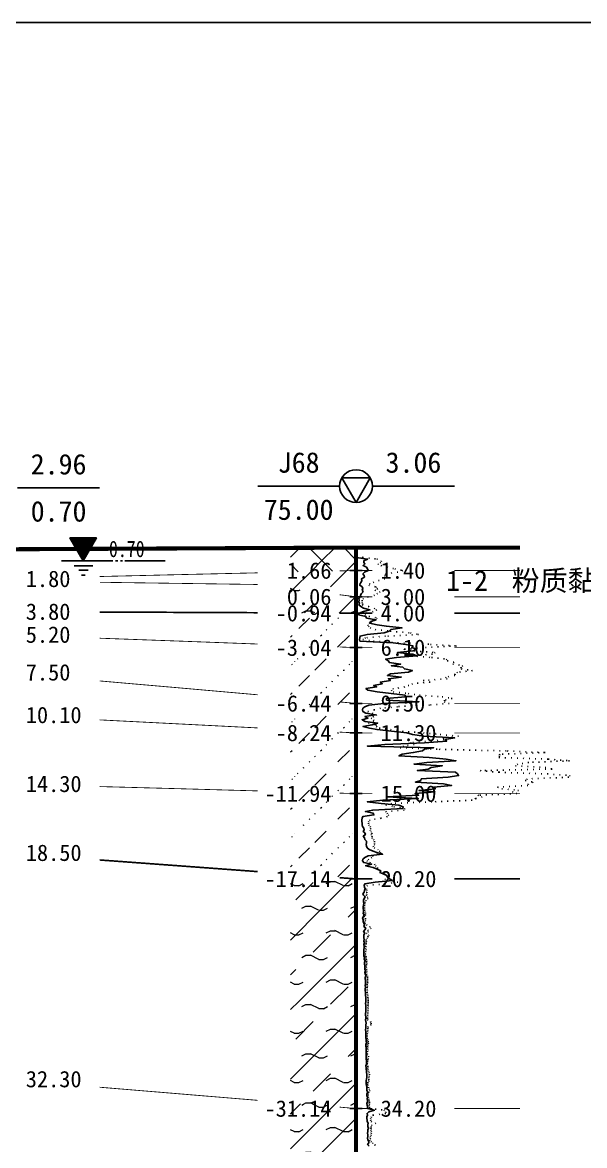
# Model space of a CAD drawing. Extents: x -37 to 3540, y -1485 to 297.
# Drawn here: x 2087 to 2155.5, y -448.9 to -312 of the extents above; entities that cross this region are included whole.
import ezdxf
from ezdxf.enums import TextEntityAlignment as Align

# ---------------------------------------------------------------- set-up
doc = ezdxf.new("R2010")
doc.units = 0
doc.linetypes.add('DOT', pattern=[6.35, 0, -6.35])
doc.layers.get('0').update_dxf_attribs({"linetype": 'CONTINUOUS'})
for name, color, linetype in [('CURVE', 200, 'CONTINUOUS'), ('FRAME', 7, 'CONTINUOUS'), ('HOLE', 41, 'CONTINUOUS'), ('STRATUM', 241, 'CONTINUOUS')]:
    doc.layers.add(name, color=color, linetype=linetype)
doc.layers.add('HATCH', color=7, linetype='CONTINUOUS', lineweight=13)
doc.styles.add('ST', font='')
doc.styles.get('ST').set_extended_font_data('SimSun')
pattern_1 = [(45, (1618.6395, -594), (-4.24264, 4.24264), [10, 0]), (45, (1619.7005, -597.182), (-2.12132, 6.36396), [3, -3]), (26.565, (1619.7136, -594.2536), (5.999823, 5.999812), [0.567, -12.849]), (0, (1619.1466, -594.2536), (0, 6), [0.567, -5.433]), (26.565, (1617.0582, -594), (5.999823, 5.999812), [0.567, -12.849]), (0, (1617.5653, -593.7464), (0, 6), [0.567, -5.433]), (153.435, (1619.1466, -594.2536), (-5.999818, -5e-06), [1.134, -12.2826]), (26.565, (1622.7136, -591.2536), (5.999823, 5.999812), [0.567, -12.849]), (0, (1622.1466, -591.2536), (0, 6), [0.567, -5.433]), (26.565, (1620.0582, -591), (5.999823, 5.999812), [0.567, -12.849]), (0, (1620.5653, -590.7464), (0, 6), [0.567, -5.433]), (153.435, (1622.1466, -591.2536), (-5.999818, -5e-06), [1.134, -12.2826])]
pattern_2 = [(45, (1618.6395, -594), (-7e-07, 6.999982), [1.97196, -7.927535]), (45, (1621.4523, -591.171), (-7e-07, 6.999982), [1.99367, -7.90583]), (45, (1623.707, -588.918), (-7e-07, 6.999982), [1.81361, -8.08588]), (26.56505, (1618.6395, -590.5), (7, 7), [0.0965, -15.55598]), (36.8699, (1619.3395, -589.8), (7, 7), [0.19775, -34.80225]), (315, (1622.1395, -587.024), (6.999982, 1e-06), [0.03305, -9.86644]), (26.56505, (1622.1395, -594), (7, 7), [0.14475, -15.50773]), (26.56505, (1622.8395, -593.3), (7, 7), [0.10528, -15.5472]), (90, (1623.1895, -592.95), (-7, -5e-07), [0.02877, -6.97123]), (26.56505, (1623.5395, -592.6), (7, 7), [0.09101, -31.21394]), (36.8699, (1624.2395, -591.9), (7, 7), [0.11069, -34.88931]), (45, (1624.9395, -591.2), (-2e-07, 6.999982), [0.10911, -9.79038]), (315, (1625.5536, -590.452), (6.999982, 1e-06), [0.03305, -9.86644]), (36.8699, (1620.0395, -589.1), (7, 7), [0.10224, -34.89776]), (53.1301, (1620.7395, -588.4), (13.9999998, 21), [0.13438, -34.86562]), (53.1301, (1621.4395, -587.7), (13.9999998, 21), [0.12625, -34.87375])]

# ---------------------------------------------------------------- blocks, each defined once
blk = doc.blocks.new('H_cpt_hole')
for p, q in [((-1.73, 1), (1.73, 1)), ((0, -2), (-1.73, 1)), ((1.73, 1), (0, -2))]:
    blk.add_line(p, q)
blk.add_circle((0, 0), 2)
blk = doc.blocks.new('Gwl')
blk.add_lwpolyline([(0, 0, 0, 3.22, 0), (0, 2.79, 3.22, 3.22, 0)], format="xyseb")
blk.add_lwpolyline([(0, 0), (1.61, 2.79), (-1.61, 2.79)], close=True)
for points in [[(-2.63, 0), (3.61, 0)], [(3.93, 0), (4.21, 0)], [(4.53, 0), (4.8, 0)], [(5.09, 0), (9.99, 0)], [(-1.09, -0.61), (1.16, -0.61)], [(-0.54, -1.14), (0.61, -1.14)], [(-0.19, -1.74), (0.26, -1.74)]]:
    blk.add_lwpolyline(points)
at = {"style": 'ST', "width": 0.8}
blk.add_attdef('*GWL', (3.14, 0.45), '', height=2, dxfattribs=at)

msp = doc.modelspace()

# ---------------------------------------------------------------- hatches: boundary and pattern name
at = {"layer": 'HATCH'}
h = msp.add_hatch(dxfattribs=at)
h.set_pattern_fill('STT', color=50, style=0)
h.set_pattern_definition([(45, (1618.6395, -594), (-2.12132, 2.12132), [10, 0]), (135, (1618.6395, -594), (-2.12132, -2.12132), [10, 0])])
h.paths.add_polyline_path([(2127.68, -376.03), (2119.68, -376.07), (2119.68, -379.01), (2127.68, -378.83)])
h.paths.add_polyline_path([(2119.5, -382), (2126.07, -382), (2126.07, -378.35), (2119.5, -378.35)], flags=9)
h.paths.add_polyline_path([(2118.47, -380.32), (2125.17, -380.32), (2125.17, -377.38), (2118.47, -377.38)], flags=9)
h = msp.add_hatch(dxfattribs=at)
h.set_pattern_fill('FZNT', color=32, style=0)
h.set_pattern_definition([(45, (1618.6395, -594), (-4.24264, 4.24264), [10, 0]), (45, (1619.7005, -597.182), (-2.12132, 6.36396), [3, -3])])
h.paths.add_polyline_path([(2127.68, -378.83), (2119.68, -379.01), (2119.68, -381.03), (2127.68, -382.03)])
h.paths.add_polyline_path([(2119.5, -382), (2126.07, -382), (2126.07, -378.35), (2119.5, -378.35)], flags=9)
h.paths.add_polyline_path([(2118.47, -383.52), (2125.17, -383.52), (2125.17, -380.58), (2118.47, -380.58)], flags=9)
h.paths.add_polyline_path([(2118.47, -380.32), (2125.17, -380.32), (2125.17, -377.38), (2118.47, -377.38)], flags=9)
h = msp.add_hatch(dxfattribs=at)
h.set_pattern_fill('YNFNT', color=251, style=0)
h.set_pattern_definition(pattern_1)
h.paths.add_polyline_path([(2127.68, -382.03), (2119.68, -381.03), (2119.68, -383.99), (2127.68, -384.03)])
h.paths.add_polyline_path([(2119.5, -382), (2126.07, -382), (2126.07, -378.35), (2119.5, -378.35)], flags=9)
h.paths.add_polyline_path([(2117.04, -385.52), (2125.17, -385.52), (2125.17, -382.58), (2117.04, -382.58)], flags=9)
h.paths.add_polyline_path([(2118.47, -383.52), (2125.17, -383.52), (2125.17, -380.58), (2118.47, -380.58)], flags=9)
h = msp.add_hatch(dxfattribs=at)
h.set_pattern_fill('SZFT', color=52, style=0)
h.set_pattern_definition(pattern_2)
h.paths.add_polyline_path([(2127.68, -384.03), (2119.68, -383.99), (2119.68, -387.93), (2127.68, -388.23)])
h.paths.add_polyline_path([(2117.04, -389.72), (2125.17, -389.72), (2125.17, -386.78), (2117.04, -386.78)], flags=9)
h.paths.add_polyline_path([(2117.04, -385.52), (2125.17, -385.52), (2125.17, -382.58), (2117.04, -382.58)], flags=9)
h = msp.add_hatch(dxfattribs=at)
h.set_pattern_fill('SZFT', color=52, style=0)
h.set_pattern_definition(pattern_2)
h.paths.add_polyline_path([(2127.68, -388.23), (2119.68, -387.93), (2119.68, -394.33), (2127.68, -395.03)])
h.paths.add_polyline_path([(2117.04, -396.52), (2125.17, -396.52), (2125.17, -393.58), (2117.04, -393.58)], flags=9)
h.paths.add_polyline_path([(2117.04, -389.72), (2125.17, -389.72), (2125.17, -386.78), (2117.04, -386.78)], flags=9)
h = msp.add_hatch(dxfattribs=at)
h.set_pattern_fill('SZFT', color=52, style=0)
h.set_pattern_definition(pattern_2)
h.paths.add_polyline_path([(2127.68, -395.03), (2119.68, -394.33), (2119.68, -398.22), (2127.68, -398.63)])
h.paths.add_polyline_path([(2117.04, -400.12), (2125.17, -400.12), (2125.17, -397.18), (2117.04, -397.18)], flags=9)
h.paths.add_polyline_path([(2117.04, -396.52), (2125.17, -396.52), (2125.17, -393.58), (2117.04, -393.58)], flags=9)
h = msp.add_hatch(dxfattribs=at)
h.set_pattern_fill('SZFT', color=52, style=0)
h.set_pattern_definition(pattern_2)
h.paths.add_polyline_path([(2127.68, -398.63), (2119.68, -398.22), (2119.68, -405.81), (2127.68, -406.03)])
h.paths.add_polyline_path([(2115.61, -407.52), (2125.17, -407.52), (2125.17, -404.58), (2115.61, -404.58)], flags=9)
h.paths.add_polyline_path([(2117.04, -400.12), (2125.17, -400.12), (2125.17, -397.18), (2117.04, -397.18)], flags=9)
h = msp.add_hatch(dxfattribs=at)
h.set_pattern_fill('SZFT', color=52, style=0)
h.set_pattern_definition(pattern_2)
h.paths.add_polyline_path([(2127.68, -406.03), (2119.68, -405.81), (2119.68, -415.84), (2127.68, -416.43)])
h.paths.add_polyline_path([(2115.61, -417.91), (2125.16, -417.91), (2125.16, -415), (2115.61, -415)], flags=9)
h.paths.add_polyline_path([(2115.61, -407.52), (2125.17, -407.52), (2125.17, -404.58), (2115.61, -404.58)], flags=9)
h = msp.add_hatch(dxfattribs=at)
h.set_pattern_fill('YNFNT', color=251, style=0)
h.set_pattern_definition(pattern_1)
h.paths.add_polyline_path([(2127.68, -416.43), (2119.68, -415.84), (2119.68, -443.76), (2127.68, -444.43)])
h.paths.add_polyline_path([(2115.61, -445.92), (2125.17, -445.92), (2125.17, -442.98), (2115.61, -442.98)], flags=9)
h.paths.add_polyline_path([(2115.61, -417.91), (2125.16, -417.91), (2125.16, -415), (2115.61, -415)], flags=9)
h = msp.add_hatch(dxfattribs=at)
h.set_pattern_fill('YNNT', color=251, style=0)
h.set_pattern_definition([(45, (1618.6395, -594), (-2.12132, 2.12132), [10, 0]), (26.565, (1619.7136, -594.2536), (5.999823, 5.999812), [0.567, -12.849]), (0, (1619.1466, -594.2536), (0, 6), [0.567, -5.433]), (26.565, (1617.0582, -594), (5.999823, 5.999812), [0.567, -12.849]), (0, (1617.5653, -593.7464), (0, 6), [0.567, -5.433]), (153.435, (1619.1466, -594.2536), (-5.999818, -5e-06), [1.134, -12.2826]), (26.565, (1622.7136, -591.2536), (5.999823, 5.999812), [0.567, -12.849]), (0, (1622.1466, -591.2536), (0, 6), [0.567, -5.433]), (26.565, (1620.0582, -591), (5.999823, 5.999812), [0.567, -12.849]), (0, (1620.5653, -590.7464), (0, 6), [0.567, -5.433]), (153.435, (1622.1466, -591.2536), (-5.999818, -5e-06), [1.134, -12.2826])])
h.paths.add_polyline_path([(2127.68, -444.43), (2119.68, -443.76), (2119.68, -452.81), (2127.68, -452.63)])
h.paths.add_polyline_path([(2115.61, -454.12), (2125.17, -454.12), (2125.17, -451.18), (2115.61, -451.18)], flags=9)
h.paths.add_polyline_path([(2115.61, -445.92), (2125.17, -445.92), (2125.17, -442.98), (2115.61, -442.98)], flags=9)

# ---------------------------------------------------------------- linework, layer by layer
at = {"layer": 'CURVE', "color": 30, "linetype": 'Continuous'}
msp.add_lwpolyline([(2127.68, -376.43), (2127.68, -376.63), (2127.68, -376.83), (2127.68, -377.03), (2127.68, -377.23), (2129.09, -377.43), (2128.63, -377.63), (2128.61, -377.83), (2128.76, -378.03), (2128.53, -378.23), (2128.95, -378.43), (2129.09, -378.63), (2129.14, -378.83), (2128.73, -379.03), (2128.52, -379.23), (2128.66, -379.43), (2128.7, -379.63), (2128.35, -379.83), (2128.37, -380.03), (2128.31, -380.23), (2128.18, -380.43), (2128.13, -380.63), (2128.43, -380.83), (2128.49, -381.03), (2128.44, -381.23), (2128.53, -381.43), (2128.34, -381.63), (2128.22, -381.83), (2128.17, -382.03), (2128.02, -382.23), (2128.06, -382.43), (2128.01, -382.63), (2128.09, -382.83), (2128.02, -383.03), (2128.27, -383.23), (2128.58, -383.43), (2129.38, -383.63), (2128.59, -383.83), (2128.04, -384.03), (2127.98, -384.23), (2128.89, -384.43), (2128.97, -384.63), (2130.12, -384.83), (2129.49, -385.03), (2129.3, -385.23), (2130.24, -385.43), (2131.38, -385.63), (2133.3, -385.83), (2131.94, -386.03), (2131.71, -386.23), (2131.1, -386.43), (2129.03, -386.63), (2128.17, -386.83), (2128.15, -387.03), (2128.12, -387.23), (2128.16, -387.43), (2132.22, -387.63), (2133.76, -387.83), (2134.64, -388.03), (2134.5, -388.23), (2135.05, -388.43), (2134.66, -388.63), (2132.73, -388.83), (2134.61, -389.03), (2135.11, -389.23), (2132.6, -389.43), (2131.29, -389.63), (2131.62, -389.83), (2131.72, -390.03), (2133.14, -390.23), (2131.99, -390.43), (2133.39, -390.63), (2133.58, -390.83), (2134.56, -391.03), (2134.09, -391.23), (2131.89, -391.43), (2131.5, -391.63), (2133.19, -391.83), (2131.63, -392.03), (2131.88, -392.23), (2130.64, -392.43), (2130.88, -392.63), (2129.82, -392.83), (2130.2, -393.03), (2128.89, -393.23), (2129.11, -393.43), (2130.27, -393.63), (2131.97, -393.83), (2133.69, -394.03), (2133.69, -394.23), (2131.39, -394.43), (2131.4, -394.63), (2135.35, -394.83), (2131.08, -395.03), (2129.24, -395.23), (2128.77, -395.43), (2128.51, -395.63), (2128.45, -395.83), (2128.51, -396.03), (2128.89, -396.23), (2130.05, -396.43), (2128.77, -396.63), (2129.12, -396.83), (2128.41, -397.03), (2128.78, -397.23), (2130.3, -397.43), (2129.63, -397.63), (2128.51, -397.83), (2129.33, -398.03), (2130.24, -398.23), (2132, -398.43), (2133.86, -398.63), (2134.57, -398.83), (2135.95, -399.03), (2139.71, -399.23), (2138.52, -399.43), (2138.75, -399.63), (2136.03, -399.83), (2131.2, -400.03), (2129.07, -400.23), (2137.14, -400.43), (2136.02, -400.63), (2135.78, -400.83), (2134.66, -401.03), (2133.3, -401.23), (2132.9, -401.43), (2136.6, -401.63), (2138.67, -401.83), (2139.86, -402.03), (2136.31, -402.23), (2134.76, -402.43), (2138.19, -402.63), (2136.86, -402.83), (2136.46, -403.03), (2135.14, -403.23), (2139.81, -403.43), (2140.05, -403.63), (2140.18, -403.83), (2138.91, -404.03), (2135.63, -404.23), (2135.58, -404.43), (2134.93, -404.63), (2138.33, -404.83), (2139.34, -405.03), (2137.14, -405.23), (2137.36, -405.43), (2135.34, -405.63), (2137.31, -405.83), (2134.87, -406.03), (2135.31, -406.23), (2131.44, -406.43), (2135.27, -406.63), (2130.96, -406.83), (2129.04, -407.03), (2130.74, -407.23), (2132.88, -407.43), (2133.41, -407.63), (2133.39, -407.83), (2129.71, -408.03), (2128.82, -408.23), (2129.78, -408.43), (2129.86, -408.63), (2128.49, -408.83), (2128.44, -409.03), (2128.4, -409.23), (2128.39, -409.43), (2128.42, -409.63), (2128.43, -409.83), (2128.48, -410.03), (2128.61, -410.23), (2128.68, -410.43), (2128.53, -410.63), (2128.76, -410.83), (2128.83, -411.03), (2128.56, -411.23), (2128.72, -411.43), (2128.77, -411.63), (2128.96, -411.83), (2128.95, -412.03), (2128.9, -412.23), (2128.96, -412.43), (2129.02, -412.63), (2129.28, -412.83), (2129.76, -413.03), (2130.2, -413.23), (2130.91, -413.43), (2129.17, -413.63), (2128.75, -413.83), (2128.51, -414.03), (2128.46, -414.23), (2128.61, -414.43), (2129.57, -414.63), (2128.85, -414.83), (2129.76, -415.03), (2130.25, -415.23), (2130.69, -415.43), (2130.6, -415.63), (2131, -415.83), (2131.43, -416.03), (2131.53, -416.23), (2131.74, -416.43), (2132.13, -416.63), (2130.01, -416.83), (2128.77, -417.03), (2128.68, -417.23), (2128.7, -417.43), (2128.8, -417.63), (2128.71, -417.83), (2128.68, -418.03), (2128.5, -418.23), (2128.57, -418.43), (2128.8, -418.63), (2128.69, -418.83), (2128.6, -419.03), (2128.6, -419.23), (2128.64, -419.43), (2128.58, -419.63), (2128.56, -419.83), (2128.55, -420.03), (2128.59, -420.23), (2128.57, -420.43), (2128.56, -420.63), (2128.69, -420.83), (2128.57, -421.03), (2128.47, -421.23), (2128.54, -421.43), (2128.55, -421.63), (2128.61, -421.83), (2128.72, -422.03), (2128.61, -422.23), (2128.87, -422.43), (2128.75, -422.63), (2128.59, -422.83), (2128.76, -423.03), (2128.61, -423.23), (2128.63, -423.43), (2128.62, -423.63), (2128.65, -423.83), (2128.61, -424.03), (2128.7, -424.23), (2128.62, -424.43), (2128.69, -424.63), (2128.67, -424.83), (2128.64, -425.03), (2128.63, -425.23), (2128.63, -425.43), (2128.63, -425.63), (2128.63, -425.83), (2128.72, -426.03), (2128.66, -426.23), (2128.8, -426.43), (2128.72, -426.63), (2128.72, -426.83), (2128.75, -427.03), (2128.75, -427.23), (2128.75, -427.43), (2128.83, -427.63), (2128.77, -427.83), (2128.79, -428.03), (2128.93, -428.23), (2128.8, -428.43), (2128.8, -428.63), (2128.83, -428.83), (2128.82, -429.03), (2128.82, -429.23), (2128.79, -429.43), (2128.84, -429.63), (2128.81, -429.83), (2128.81, -430.03), (2128.84, -430.23), (2128.83, -430.43), (2128.85, -430.63), (2128.86, -430.83), (2128.86, -431.03), (2128.87, -431.23), (2128.87, -431.43), (2128.85, -431.63), (2128.86, -431.83), (2128.87, -432.03), (2128.88, -432.23), (2128.86, -432.43), (2128.88, -432.63), (2128.84, -432.83), (2128.83, -433.03), (2128.88, -433.23), (2128.88, -433.43), (2128.85, -433.63), (2128.88, -433.83), (2128.9, -434.03), (2128.87, -434.23), (2128.87, -434.43), (2128.87, -434.63), (2128.84, -434.83), (2128.89, -435.03), (2128.88, -435.23), (2128.88, -435.43), (2128.88, -435.63), (2128.88, -435.83), (2128.9, -436.03), (2128.92, -436.23), (2128.95, -436.43), (2128.87, -436.63), (2128.86, -436.83), (2128.91, -437.03), (2128.9, -437.23), (2128.92, -437.43), (2128.92, -437.63), (2128.93, -437.83), (2128.9, -438.03), (2128.93, -438.23), (2128.92, -438.43), (2128.97, -438.63), (2128.94, -438.83), (2128.95, -439.03), (2128.87, -439.23), (2128.93, -439.43), (2128.91, -439.63), (2128.97, -439.83), (2128.97, -440.03), (2129, -440.23), (2129, -440.43), (2128.98, -440.63), (2128.94, -440.83), (2128.92, -441.03), (2128.9, -441.23), (2128.92, -441.43), (2128.96, -441.63), (2128.98, -441.83), (2128.99, -442.03), (2128.99, -442.23), (2129.11, -442.43), (2128.99, -442.63), (2129, -442.83), (2129.07, -443.03), (2129.03, -443.23), (2129.06, -443.43), (2129.06, -443.63), (2129, -443.83), (2129.02, -444.03), (2129.06, -444.23), (2129.09, -444.43), (2129.92, -444.63), (2129.22, -444.83), (2129.02, -445.03), (2129.06, -445.23), (2129.01, -445.43), (2128.99, -445.63), (2129.03, -445.83), (2129.02, -446.03), (2129.16, -446.23), (2129.1, -446.43), (2129.11, -446.63), (2129.21, -446.83), (2129.13, -447.03), (2129.1, -447.23), (2129.06, -447.43), (2129.1, -447.63), (2129.12, -447.83), (2129.08, -448.03), (2129.13, -448.23), (2129.24, -448.43), (2129.22, -448.63), (2129.09, -448.83), (2129.28, -449.03)], dxfattribs=at)
at = {"layer": 'CURVE', "color": 100, "linetype": 'DOT', "ltscale": 0.1}
msp.add_lwpolyline([(2127.68, -376.43), (2127.68, -376.63), (2127.68, -376.83), (2127.68, -377.03), (2128.49, -377.23), (2130.2, -377.43), (2130.79, -377.63), (2130.72, -377.83), (2130.35, -378.03), (2130.71, -378.23), (2131.44, -378.43), (2132.4, -378.63), (2133.37, -378.83), (2132.78, -379.03), (2131.3, -379.23), (2131.14, -379.43), (2131.41, -379.63), (2131.21, -379.83), (2130.51, -380.03), (2129.86, -380.23), (2129.39, -380.43), (2129.22, -380.63), (2130.1, -380.83), (2130.32, -381.03), (2129.98, -381.23), (2130.61, -381.43), (2130.31, -381.63), (2129.93, -381.83), (2129.14, -382.03), (2128.58, -382.23), (2128.42, -382.43), (2128.42, -382.63), (2128.46, -382.83), (2128.44, -383.03), (2129.18, -383.23), (2129.89, -383.43), (2130.2, -383.63), (2129.77, -383.83), (2128.85, -384.03), (2128.76, -384.23), (2129.25, -384.43), (2130.24, -384.63), (2129.91, -384.83), (2129.58, -385.03), (2129.59, -385.23), (2129.12, -385.43), (2129.21, -385.63), (2129.39, -385.83), (2130.01, -386.03), (2131.86, -386.23), (2134.32, -386.43), (2135.31, -386.63), (2131.28, -386.83), (2128.84, -387.03), (2128.51, -387.23), (2129.79, -387.43), (2132.77, -387.63), (2136.75, -387.83), (2139.92, -388.03), (2135.89, -388.23), (2133.52, -388.43), (2134.77, -388.63), (2137.35, -388.83), (2136.99, -389.03), (2134.4, -389.23), (2136.9, -389.43), (2138.68, -389.63), (2138.81, -389.83), (2139.66, -390.03), (2139.47, -390.23), (2140.72, -390.43), (2140.45, -390.63), (2140.52, -390.83), (2141.87, -391.03), (2140.05, -391.23), (2139.76, -391.43), (2139.73, -391.63), (2138.58, -391.83), (2138.81, -392.03), (2135.88, -392.23), (2136.7, -392.43), (2134.57, -392.63), (2134.13, -392.83), (2133.61, -393.03), (2132.26, -393.23), (2131.99, -393.43), (2132.2, -393.63), (2134.03, -393.83), (2135.41, -394.03), (2138.17, -394.23), (2139.39, -394.43), (2138.48, -394.63), (2138.44, -394.83), (2139.05, -395.03), (2136.64, -395.23), (2132.75, -395.43), (2130.68, -395.63), (2129.91, -395.83), (2129.11, -396.03), (2129.65, -396.23), (2130.23, -396.43), (2129.83, -396.63), (2129.53, -396.83), (2129.8, -397.03), (2129.86, -397.23), (2129.2, -397.43), (2130.12, -397.63), (2130.15, -397.83), (2130.51, -398.03), (2131.88, -398.23), (2133.32, -398.43), (2135.89, -398.63), (2137.92, -398.83), (2140.18, -399.03), (2138.34, -399.23), (2138.39, -399.43), (2136.9, -399.63), (2134.29, -399.83), (2134.77, -400.03), (2133.52, -400.23), (2133.05, -400.43), (2137.82, -400.63), (2146.13, -400.83), (2150.76, -401.03), (2145.21, -401.23), (2145.18, -401.43), (2145.11, -401.63), (2151.12, -401.83), (2153.71, -402.03), (2148.75, -402.23), (2147.42, -402.43), (2147.12, -402.63), (2150.74, -402.83), (2151.58, -403.03), (2142.83, -403.23), (2145.11, -403.43), (2151.03, -403.63), (2153.8, -403.83), (2153.62, -404.03), (2148.57, -404.23), (2148.32, -404.43), (2149.27, -404.63), (2148.71, -404.83), (2148.64, -405.03), (2144.95, -405.23), (2145.46, -405.43), (2147.51, -405.63), (2146.75, -405.83), (2147.29, -406.03), (2142.55, -406.23), (2143.08, -406.43), (2142.27, -406.63), (2141.84, -406.83), (2136.94, -407.03), (2132.05, -407.23), (2131.31, -407.43), (2132.27, -407.63), (2133.63, -407.83), (2133.55, -408.03), (2131.31, -408.23), (2131.46, -408.43), (2131.67, -408.63), (2131.5, -408.83), (2130.74, -409.03), (2129.39, -409.23), (2129.22, -409.43), (2129.2, -409.63), (2129.22, -409.83), (2129.42, -410.03), (2129.47, -410.23), (2129.42, -410.43), (2129.47, -410.63), (2129.63, -410.83), (2129.5, -411.03), (2129.62, -411.23), (2129.64, -411.43), (2129.79, -411.63), (2129.92, -411.83), (2129.91, -412.03), (2129.96, -412.23), (2129.78, -412.43), (2129.87, -412.63), (2130.32, -412.83), (2130.51, -413.03), (2130.76, -413.23), (2130.31, -413.43), (2129.77, -413.63), (2129.6, -413.83), (2129.25, -414.03), (2128.99, -414.23), (2129.34, -414.43), (2129.93, -414.63), (2130.05, -414.83), (2130.31, -415.03), (2130.29, -415.23), (2130.57, -415.43), (2131.17, -415.63), (2131.16, -415.83), (2131.55, -416.03), (2131.72, -416.23), (2131.19, -416.43), (2131.45, -416.63), (2132.78, -416.83), (2131.29, -417.03), (2129.08, -417.23), (2128.73, -417.43), (2128.94, -417.63), (2128.97, -417.83), (2129.01, -418.03), (2128.99, -418.23), (2128.91, -418.43), (2129.05, -418.63), (2129.17, -418.83), (2128.91, -419.03), (2128.8, -419.23), (2128.75, -419.43), (2128.73, -419.63), (2128.7, -419.83), (2128.71, -420.03), (2128.73, -420.23), (2128.81, -420.43), (2128.82, -420.63), (2128.87, -420.83), (2128.65, -421.03), (2128.85, -421.23), (2128.82, -421.43), (2128.72, -421.63), (2128.75, -421.83), (2128.96, -422.03), (2129.31, -422.23), (2129.53, -422.43), (2129.12, -422.63), (2129.18, -422.83), (2128.94, -423.03), (2129.22, -423.23), (2129.15, -423.43), (2129.07, -423.63), (2128.92, -423.83), (2128.94, -424.03), (2128.9, -424.23), (2128.85, -424.43), (2128.88, -424.63), (2128.84, -424.83), (2128.92, -425.03), (2128.87, -425.23), (2128.82, -425.43), (2128.79, -425.63), (2128.9, -425.83), (2128.86, -426.03), (2128.92, -426.23), (2128.96, -426.43), (2128.99, -426.63), (2128.95, -426.83), (2128.92, -427.03), (2128.91, -427.23), (2128.96, -427.43), (2128.99, -427.63), (2128.96, -427.83), (2128.94, -428.03), (2129.06, -428.23), (2129.06, -428.43), (2129.06, -428.63), (2129.06, -428.83), (2129.1, -429.03), (2129.02, -429.23), (2129.06, -429.43), (2129.04, -429.63), (2129.03, -429.83), (2129.06, -430.03), (2129.04, -430.23), (2129.07, -430.43), (2129.1, -430.63), (2129.11, -430.83), (2129.14, -431.03), (2129.14, -431.23), (2129.15, -431.43), (2129.16, -431.63), (2129.14, -431.83), (2129.13, -432.03), (2129.17, -432.23), (2129.14, -432.43), (2129.1, -432.63), (2129.11, -432.83), (2129.1, -433.03), (2129.06, -433.23), (2129.06, -433.43), (2129.06, -433.63), (2129.46, -433.83), (2129.51, -434.03), (2129.53, -434.23), (2129.14, -434.43), (2129.12, -434.63), (2129.13, -434.83), (2129.1, -435.03), (2129.06, -435.23), (2129.03, -435.43), (2129.02, -435.63), (2129.03, -435.83), (2129.06, -436.03), (2129.14, -436.23), (2129.18, -436.43), (2129.11, -436.63), (2129.06, -436.83), (2129.06, -437.03), (2129.14, -437.23), (2129.08, -437.43), (2129.07, -437.63), (2129.04, -437.83), (2129.21, -438.03), (2129.15, -438.23), (2129.12, -438.43), (2129.08, -438.63), (2129.06, -438.83), (2129.01, -439.03), (2129.11, -439.23), (2129.09, -439.43), (2129.11, -439.63), (2129.18, -439.83), (2129.22, -440.03), (2129.34, -440.23), (2129.29, -440.43), (2129.25, -440.63), (2129.24, -440.83), (2129.22, -441.03), (2129.13, -441.23), (2129.08, -441.43), (2129.08, -441.63), (2129.18, -441.83), (2129.25, -442.03), (2129.39, -442.23), (2129.26, -442.43), (2129.15, -442.63), (2129.13, -442.83), (2129.16, -443.03), (2129.22, -443.23), (2129.27, -443.43), (2129.3, -443.63), (2129.3, -443.83), (2129.22, -444.03), (2129.33, -444.23), (2129.3, -444.43), (2131.07, -444.63), (2131.35, -444.83), (2131.31, -445.03), (2129.77, -445.23), (2129.55, -445.43), (2129.48, -445.63), (2129.43, -445.83), (2129.52, -446.03), (2130.11, -446.23), (2129.63, -446.43), (2129.51, -446.63), (2129.51, -446.83), (2129.49, -447.03), (2129.53, -447.23), (2129.56, -447.43), (2129.51, -447.63), (2129.41, -447.83), (2129.45, -448.03), (2129.37, -448.23), (2129.48, -448.43), (2129.68, -448.63), (2129.96, -448.83), (2130.04, -449.03)], dxfattribs=at)
at = {"layer": 'FRAME', "linetype": 'Continuous'}
msp.add_line((2183.2, -312), (1483.01, -312), dxfattribs=at)
at = {"layer": 'HOLE', "linetype": 'Continuous'}
for points in [[(2086.4, -368.74), (2096.4, -368.74)], [(2125.68, -368.53), (2115.68, -368.53)], [(2129.68, -368.53), (2139.68, -368.53)], [(2126.93, -378.83), (2128.43, -378.83)], [(2126.93, -382.03), (2128.43, -382.03)], [(2126.93, -384.03), (2128.43, -384.03)], [(2126.93, -388.23), (2128.43, -388.23)], [(2126.93, -395.03), (2128.43, -395.03)], [(2126.93, -398.63), (2128.43, -398.63)], [(2126.93, -406.03), (2128.43, -406.03)], [(2126.93, -416.43), (2128.43, -416.43)], [(2126.93, -444.43), (2128.43, -444.43)]]:
    msp.add_lwpolyline(points, dxfattribs=at)
at = {"layer": 'HOLE', "linetype": 'Continuous', "const_width": 0.5}
msp.add_lwpolyline([(2127.68, -376.03), (2127.68, -524.73)], dxfattribs=at)
at = {"layer": 'STRATUM', "linetype": 'Continuous'}
for points, const_width in [([(2054.12, -375.7), (2084.4, -376.24), (2127.68, -376.03), (2147.68, -376.03)], 0.5), ([(2096.4, -379.56), (2106.04, -379.33), (2115.68, -379.11)], 0.1), ([(2125.68, -378.87), (2127.68, -378.83), (2129.68, -378.83)], 0.1), ([(2139.68, -378.83), (2147.68, -378.83)], 0.1), ([(2096.43, -380.26), (2115.68, -380.53)], 0.1), ([(2125.68, -381.78), (2127.68, -382.03), (2129.68, -382.03)], 0.1), ([(2139.68, -382.03), (2147.68, -382.03)], 0.1), ([(2096.4, -383.89), (2106.04, -383.93), (2115.68, -383.97)], 0.2), ([(2125.68, -384.02), (2127.68, -384.03), (2129.68, -384.03)], 0.2), ([(2139.68, -384.03), (2147.68, -384.03)], 0.2), ([(2096.4, -387.08), (2106.04, -387.43), (2115.68, -387.79)], 0.1), ([(2125.68, -388.15), (2127.68, -388.23), (2129.68, -388.23)], 0.1), ([(2139.68, -388.23), (2147.68, -388.23)], 0.1), ([(2096.4, -392.29), (2106.04, -393.13), (2115.68, -393.98)], 0.1), ([(2125.68, -394.85), (2127.68, -395.03), (2129.68, -395.03)], 0.1), ([(2139.68, -395.03), (2147.68, -395.03)], 0.1), ([(2096.4, -397.04), (2106.04, -397.53), (2115.68, -398.02)], 0.1), ([(2125.68, -398.53), (2127.68, -398.63), (2129.68, -398.63)], 0.1), ([(2139.68, -398.63), (2147.68, -398.63)], 0.1), ([(2096.4, -405.17), (2106.04, -405.43), (2115.68, -405.7)], 0.1), ([(2125.68, -405.97), (2127.68, -406.03), (2129.68, -406.03)], 0.1), ([(2139.68, -406.03), (2147.68, -406.03)], 0.1), ([(2096.4, -414.12), (2106.04, -414.83), (2115.68, -415.54)], 0.2), ([(2125.68, -416.28), (2127.68, -416.43), (2129.68, -416.43)], 0.2), ([(2139.68, -416.43), (2147.68, -416.43)], 0.2), ([(2096.4, -441.83), (2106.04, -442.63), (2115.68, -443.43)], 0.1), ([(2125.68, -444.26), (2127.68, -444.43), (2129.68, -444.43)], 0.1), ([(2139.68, -444.43), (2147.68, -444.43)], 0.1)]:
    msp.add_lwpolyline(points, dxfattribs=dict(at, const_width=const_width))

# ---------------------------------------------------------------- block references
at = {"layer": 'CURVE'}
msp.add_blockref('Gwl', (2094.4, -377.64), dxfattribs=at).add_auto_attribs({'*GWL': '0.70'})
at = {"layer": 'HOLE'}
msp.add_blockref('H_cpt_hole', (2127.68, -368.53), dxfattribs=at)

# ---------------------------------------------------------------- texts
at = {"layer": 'HOLE', "style": 'ST'}
for s, p in [('2.96', (2091.4, -365.86)), ('J68', (2120.68, -365.65)), ('3.06', (2134.68, -365.65)), ('0.70', (2091.4, -371.61)), ('75.00', (2120.68, -371.4))]:
    msp.add_text(s, height=2.5, dxfattribs=at).set_placement(p, align=Align.MIDDLE_CENTER)
for s, p in [('1.66', (2124.68, -378.83)), ('0.06', (2124.68, -382.03)), ('-0.94', (2124.68, -384.03)), ('-3.04', (2124.68, -388.23)), ('-6.44', (2124.68, -395.03)), ('-8.24', (2124.68, -398.63)), ('-11.94', (2124.68, -406.03)), ('-17.14', (2124.68, -416.43)), ('-31.14', (2124.68, -444.43))]:
    msp.add_text(s, height=2, dxfattribs=at).set_placement(p, align=Align.MIDDLE_RIGHT)
for s, p in [('1.40', (2130.68, -378.83)), ('1.80', (2087.4, -379.84)), ('3.00', (2130.68, -382.03)), ('3.80', (2087.4, -383.84)), ('4.00', (2130.68, -384.03)), ('5.20', (2087.4, -386.64)), ('6.10', (2130.68, -388.23)), ('7.50', (2087.4, -391.24)), ('9.50', (2130.68, -395.03)), ('10.10', (2087.4, -396.44)), ('11.30', (2130.68, -398.63)), ('14.30', (2087.4, -404.84)), ('15.00', (2130.68, -406.03)), ('18.50', (2087.4, -413.24)), ('20.20', (2130.68, -416.43)), ('32.30', (2087.4, -440.84)), ('34.20', (2130.68, -444.43))]:
    msp.add_text(s, height=2, dxfattribs=at).set_placement(p, align=Align.MIDDLE_LEFT)
at = {"layer": 'STRATUM', "style": 'ST'}
for s, p in [('1-2', (2138.67, -380.06)), ('粉质黏土', (2146.67, -380.06))]:
    msp.add_text(s, height=2.5, dxfattribs=at).set_placement(p, align=Align.MIDDLE_LEFT)

doc.saveas('drawing.dxf')
